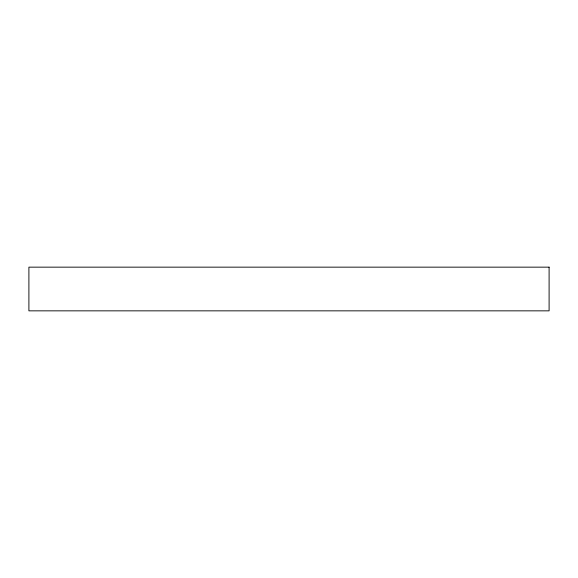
<?xml version="1.0" encoding="UTF-8"?>
<svg xmlns="http://www.w3.org/2000/svg" width="578" height="578" viewBox="0 0 578 578"><rect width="100%" height="100%" fill="white"/><g stroke="black" fill="none" stroke-linecap="round" stroke-linejoin="round"><path stroke-width="0.87" d="M549.1 267.152L28.9 267.152L28.9 310.848L549.1 310.848L549.1 267.152"/></g></svg>
